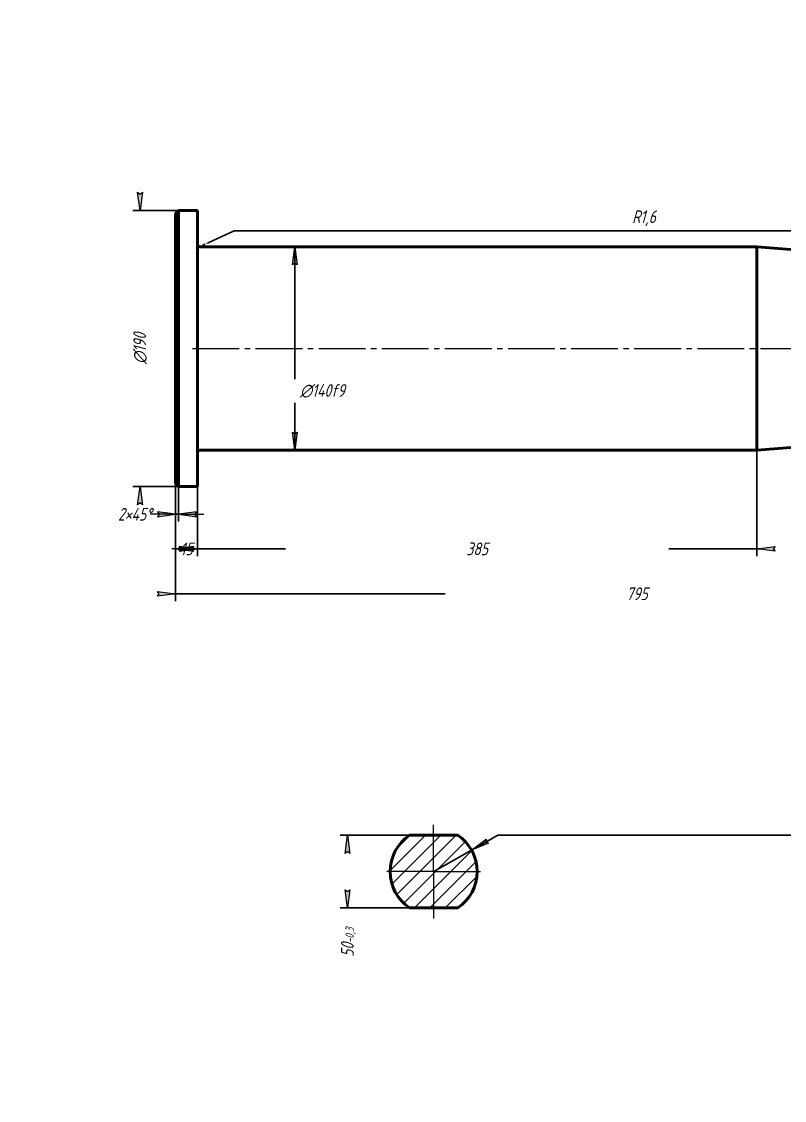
# Model space of a CAD drawing. Header units: millimetres. Extents: x 0 to 420, y 0 to 297.
# Drawn here: x 0 to 210, y 0 to 297 of the extents above; entities that cross this region are included whole.
import ezdxf

# ---------------------------------------------------------------- set-up
doc = ezdxf.new("R2010")
doc.units = ezdxf.units.MM
for name, pattern in [('K5LT_AXLED', [17.375, 12.875, -1.5, 1.5, -1.5]), ('K5LT_BASIC', [0]), ('K5LT_THIN', [0])]:
    doc.linetypes.add(name, pattern=pattern)
doc.layers.add('Системный слой', color=7, linetype='Continuous')
doc.styles.add('KDIMTEXTSTYLE', font='GOST_AU.SHX', dxfattribs={"width": 0.96, "oblique": 15, "height": 5})
doc.dimstyles.new('KDIMSTYLE (0.40)', dxfattribs={"dimtxt": 5, "dimasz": 1, "dimexe": 2, "dimexo": 0.0625, "dimgap": 1, "dimtad": 1, "dimlfac": 2.5, "dimtxsty": 'KDIMTEXTSTYLE', "dimsah": 1, "dimcen": 0.09, "dimdle": 1, "dimadec": 0, "dimazin": 0, "dimtfac": 0.667, "dimtmove": 0, "dimatfit": 3, "dimfxl": 1, "dimtvp": 1, "dimtolj": 1, "dimtzin": 0, "dimarcsym": 0})

# ---------------------------------------------------------------- blocks, each defined once
blk = doc.blocks.new('KDIMARROW_01')
at = {"layer": 'Системный слой'}
blk.add_hatch(color=0, dxfattribs=at).paths.add_polyline_path([(0, 0), (-5, 0.66), (-4.5, 0), (-5, -0.66)])
at = {"layer": 'Системный слой', "color": 0, "linetype": 'K5LT_THIN', "lineweight": 18}
for p, q in [((-4.5, 0), (-5, 0.66)), ((-5, 0.66), (0, 0)), ((0, 0), (-5, -0.66)), ((-5, -0.66), (-4.5, 0)), ((0, 0), (-1, 0))]:
    blk.add_line(p, q, dxfattribs=at)
blk = doc.blocks.new('KDIMARROW_02')
at = {"layer": 'Системный слой'}
blk.add_hatch(color=0, dxfattribs=at).paths.add_polyline_path([(4.5, 0), (5, 0.66), (0, 0), (5, -0.66)])
at = {"layer": 'Системный слой', "color": 0, "linetype": 'K5LT_THIN', "lineweight": 18}
for p, q in [((0, 0), (-1, 0)), ((5, 0.66), (0, 0)), ((0, 0), (5, -0.66)), ((0, 0), (7, 0)), ((4.5, 0), (5, 0.66)), ((5, -0.66), (4.5, 0))]:
    blk.add_line(p, q, dxfattribs=at)
blk = doc.blocks.new('U15')
at = {"layer": 'Системный слой', "color": 30, "linetype": 'K5LT_AXLED', "lineweight": 18, "true_color": 0xff8000}
for q in [(113.44, 77), (99.44, 63), (127.44, 63), (113.44, 49)]:
    blk.add_line((113.44, 63), q, dxfattribs=at)

msp = doc.modelspace()

# ---------------------------------------------------------------- hatches: boundary and pattern name
at = {"layer": 'Системный слой'}
h = msp.add_hatch(dxfattribs=at)
h.set_pattern_fill('', angle=45, style=0, pattern_type=0)
h.set_pattern_definition([(45, (0, 0), (-2.12132, 2.12132), [])])
h.paths.add_polyline_path([(106.8094, 53), (120.0759, 53), (122.1898, 54.7849), (123.8387, 57.0065), (124.9351, 59.5467), (125.4205, 62.2704), (125.2692, 65.0329), (124.4893, 67.6874), (123.1222, 70.0927), (121.2406, 72.121), (120.0759, 73), (106.8094, 73), (104.6956, 71.2151), (103.0466, 68.9935), (101.9503, 66.4533), (101.4649, 63.7296), (101.6161, 60.9671), (102.396, 58.3126), (103.7631, 55.9073), (105.6447, 53.879)])

# ---------------------------------------------------------------- linework, layer by layer
at = {"layer": 'Системный слой', "color": 150, "linetype": 'K5LT_BASIC', "lineweight": 40, "true_color": 0x0080ff}
for p, q in [((43.2083, 245), (42.4083, 244.2)), ((42.4083, 244.2), (42.4083, 169.8)), ((43.2083, 245), (48.4083, 245)), ((43.2083, 245), (43.2083, 169)), ((48.4083, 245), (48.4083, 169)), ((49.0483, 235), (202.4083, 235)), ((202.4083, 235), (202.4083, 179)), ((202.4083, 235), (306.4083, 227)), ((202.4083, 179), (306.4083, 187)), ((49.0483, 179), (202.4083, 179)), ((43.2083, 169), (42.4083, 169.8)), ((43.2083, 169), (48.4083, 169)), ((106.8094, 73), (120.0759, 73)), ((120.0759, 53), (106.8094, 53))]:
    msp.add_line(p, q, dxfattribs=at)
at = {"layer": 'Системный слой', "color": 30, "linetype": 'K5LT_AXLED', "lineweight": 18, "true_color": 0xff8000}
msp.add_line((47.0483, 207), (368.0864, 207), dxfattribs=at)
at = {"layer": 'Системный слой', "color": 150, "linetype": 'K5LT_BASIC', "lineweight": 40, "true_color": 0x0080ff}
for centre, radius, start, end in [((49.0483, 235.64), 0.64, 180, 270), ((49.0483, 178.36), 0.64, 90, 180), ((113.4427, 63), 12, 123.55731, 236.44269), ((113.4427, 63), 12, 303.55731, 56.44269)]:
    msp.add_arc(centre, radius, start, end, dxfattribs=at)

# ---------------------------------------------------------------- block references
at = {"layer": 'Системный слой'}
msp.add_blockref('U15', (0, 0), dxfattribs=at)

# ---------------------------------------------------------------- dimensions: what is measured, and where the dimension line sits
at = {"layer": 'Системный слой', "color": 7}
for base, p1, p2, location, override in [((32.6153, 169), (44.6228, 245), (45.8083, 169), (32.6153, 207), {"dimexo": 0, "dimpost": '\\H3.5;\\W0.965;\\Q15;∅<>', "dimblk1": 'KDIMARROW_01', "dimblk2": 'KDIMARROW_01', "dimse1": 0, "dimse2": 0, "dimclrt": 7, "dimtolj": 1}), ((75.2401, 235), (56.6967, 179), (60.1236, 235), (82.8083, 195.331), {"dimexo": 0, "dimtoh": 1, "dimpost": '\\H3.5;\\W0.965;\\Q15;∅<>\\H3.5;\\W0.965;\\Q15;\\Q15;f9', "dimblk1": 'KDIMARROW_01', "dimblk2": 'KDIMARROW_01', "dimse1": 0, "dimse2": 0, "dimclrt": 7, "dimtmove": 1, "dimtolj": 1}), ((89.6949, 73), (113.4427, 53), (113.4427, 73), (89.6949, 43.5594), {"dimexo": 0, "dimpost": '\\H3.5;\\W0.965;\\Q15;<>\\H0.65x;\\S^-0,3;\\H1.5x;', "dimblk1": 'KDIMARROW_01', "dimblk2": 'KDIMARROW_01', "dimse1": 0, "dimse2": 0, "dimclrt": 7, "dimtolj": 1})]:
    msp.add_linear_dim(base=base, p1=p1, p2=p2, angle=90, location=location, dimstyle='KDIMSTYLE (0.40)', override=override, dxfattribs=at).render()
msp.add_radius_dim(center=(49.7597, 235.3659), radius=0.8, location=(58.5407, 239.368), text='\\H3.5;\\W0.965;\\Q15;R\\H3.5;\\W0.965;\\Q15;\\Q15;1,6', dimstyle='KDIMSTYLE (0.40)', override={"dimtih": 1, "dimtoh": 1, "dimblk2": 'KDIMARROW_01', "dimclrt": 7, "dimtmove": 1, "dimtolj": 1}, dxfattribs=at).render()
for base, p1, p2, location, override in [((42.4083, 139.4844), (360.4083, 198.2), (42.4083, 181), (169.4083, 139.4844), {"dimexo": 0, "dimpost": '\\H3.5;\\W0.965;\\Q15;<>', "dimblk1": 'KDIMARROW_01', "dimblk2": 'KDIMARROW_01', "dimse1": 0, "dimse2": 0, "dimclrt": 7, "dimtolj": 1}), ((48.4083, 151.8426), (202.4083, 183.5593), (48.4083, 176.8205), (125.4083, 151.8426), {"dimexo": 0, "dimpost": '\\H3.5;\\W0.965;\\Q15;<>', "dimblk1": 'KDIMARROW_01', "dimblk2": 'KDIMARROW_01', "dimse1": 0, "dimse2": 0, "dimclrt": 7, "dimtolj": 1}), ((42.4083, 161.3607), (43.2083, 179), (42.4083, 181), (31.1874, 161.3607), {"dimexo": 0, "dimpost": '\\H3.5;\\W0.965;\\Q15;<>\\H3.5;\\W0.965;\\Q15;\\Q15;\\Q15;×\\Q15;45\\Q15;°\\Q15;', "dimblk1": 'KDIMARROW_02', "dimblk2": 'KDIMARROW_02', "dimse1": 0, "dimse2": 0, "dimclrt": 7, "dimtolj": 1}), ((42.4083, 151.8426), (48.4083, 176.8205), (42.4083, 181), (45.4083, 151.8426), {"dimexo": 0, "dimpost": '\\H3.5;\\W0.965;\\Q15;<>', "dimblk1": 'KDIMARROW_02', "dimblk2": 'KDIMARROW_02', "dimse1": 0, "dimse2": 0, "dimclrt": 7, "dimtolj": 1})]:
    msp.add_linear_dim(base=base, p1=p1, p2=p2, location=location, dimstyle='KDIMSTYLE (0.40)', override=override, dxfattribs=at).render()
msp.add_diameter_dim(center=(113.4427, 63), radius=12, location=(131.1449, 73), dimstyle='KDIMSTYLE (0.40)', override={"dimtih": 1, "dimtoh": 1, "dimpost": '\\H3.5;\\W0.965;\\Q15;∅<>\\H3.5;\\W0.965;\\Q15;\\Q15;d12', "dimblk1": 'KDIMARROW_01', "dimblk2": 'KDIMARROW_01', "dimclrt": 7, "dimtmove": 1, "dimatfit": 2, "dimtolj": 1}, dxfattribs=at).render()

doc.saveas('drawing.dxf')
